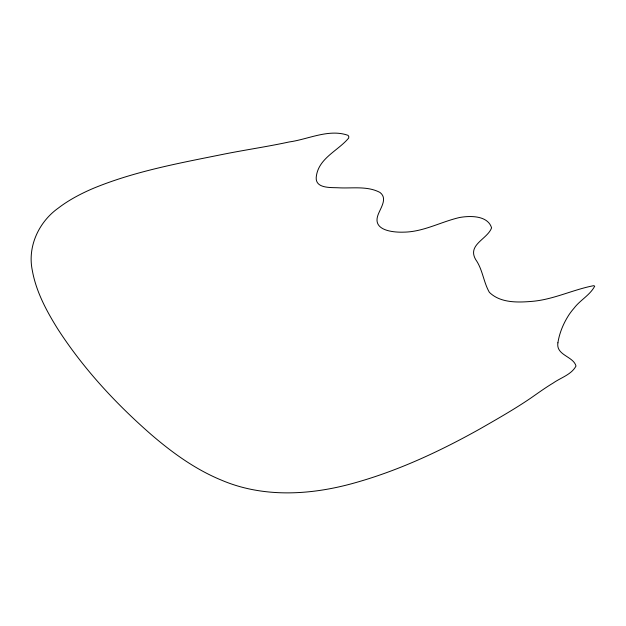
<?xml version="1.0" encoding="UTF-8"?>
<svg xmlns="http://www.w3.org/2000/svg" width="626" height="626" viewBox="0 0 626 626"><rect width="100%" height="100%" fill="white"/><g stroke="black" fill="none" stroke-linecap="round" stroke-linejoin="round"><path stroke-width="0.94" d="M557.907 342.79C555.833 355.396 573.393 356.202 575.998 366.053C571.428 374.661 560.833 377.635 553.235 383.002C545.637 387.549 538.454 392.745 531.192 397.807C514.815 409.005 497.529 418.802 480.338 428.685C440.657 450.916 399.106 470.392 355.216 482.74C311.998 495.056 264.149 498.218 221.972 480.361C195.821 469.719 172.666 453.013 151.375 434.71C115.724 403.598 83.188 368.464 57.522 328.603C46.347 310.629 36.05 291.434 32.302 270.377C27.301 246.534 38.875 221.753 58.492 207.957A128.651 50.683 -9.6 0 1 64.408 203.693A131.304 51.723 -9.6 0 1 94.276 187.956C135.271 171.188 179.083 163.198 222.308 154.473C244.539 149.966 267.02 146.758 289.196 141.953C308.282 139.324 328.955 128.502 348.064 135.357L348.799 136.578L348.682 138.041C337.962 150.968 318.031 158.315 316.216 177.369C315.394 188.59 330.653 187.424 338.134 187.777C352 188.606 367.204 185.664 379.966 192.448C388.41 198.857 379.614 208.935 377.556 216.361C373.331 230.869 394.067 232.512 403.833 232.144C423.356 231.894 440.727 221.917 459.367 217.551C469.985 215.587 487.764 215.321 491.582 227.825C487.552 239.179 466.941 244.664 475.721 259.626C482.74 269.548 483.452 282.123 489.391 292.365C500.675 303.297 518.211 302.546 532.773 301.302C553.869 299.369 573.166 289.588 593.745 285.667L594.7 286.192C590.122 295.065 580.059 300.159 574.034 308.211A175.804 69.259 -9.6 0 0 569.081 314.635C563.541 323.126 559.472 332.75 557.907 342.79"/></g></svg>
